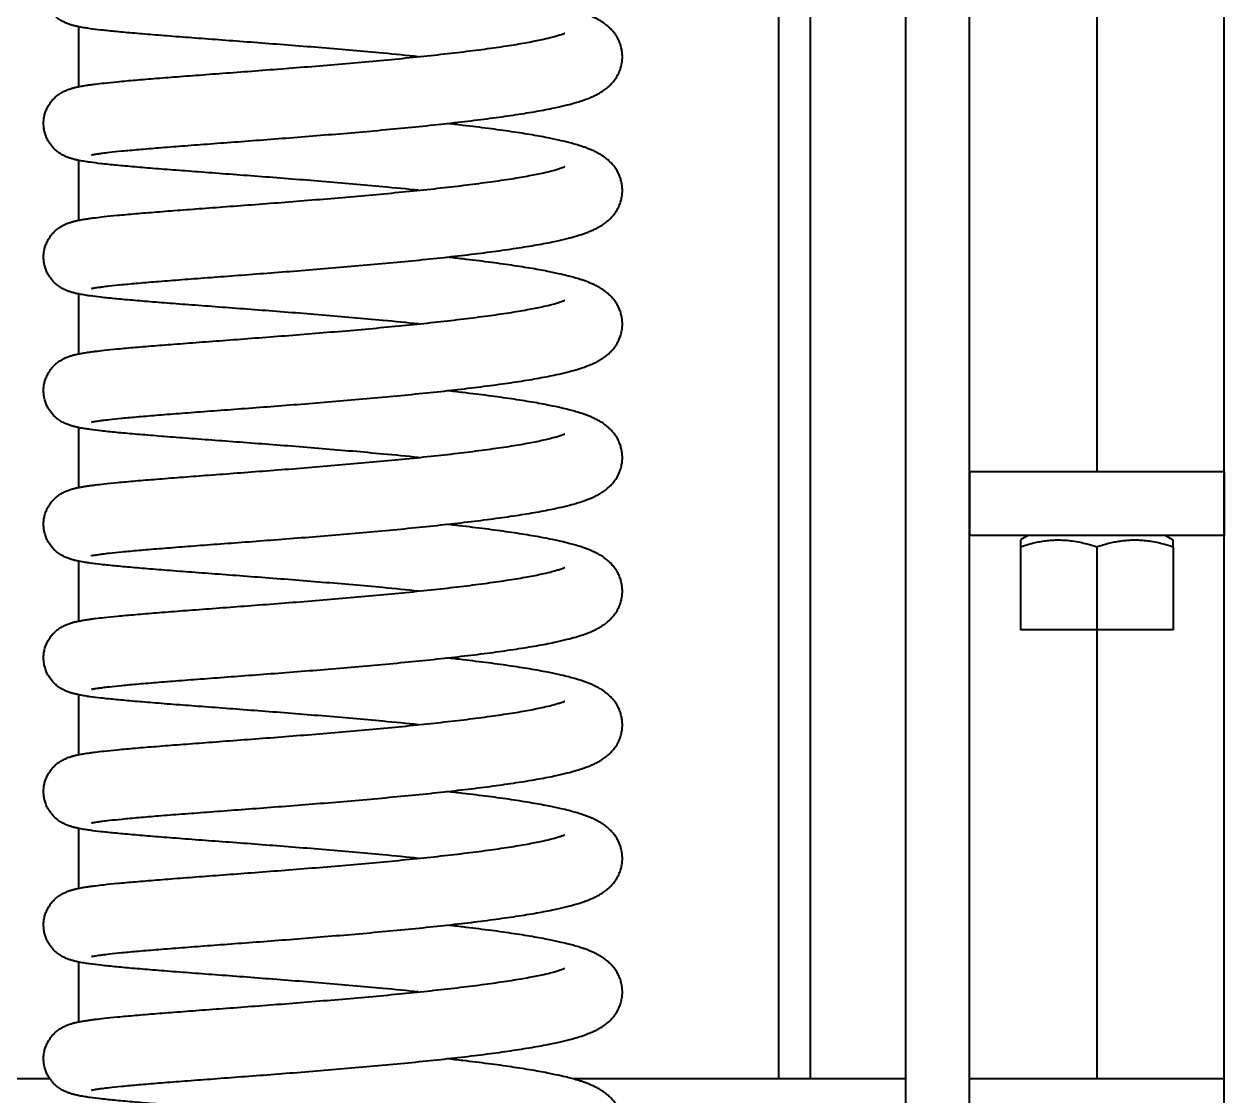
# Model space of a CAD drawing. Header units: millimetres. Extents: x 30271 to 35001, y 5679 to 9007.
# Drawn here: x 30732.2 to 30920.7, y 7826.6 to 7995 of the extents above; entities that cross this region are included whole.
import ezdxf

# ---------------------------------------------------------------- set-up
doc = ezdxf.new("R2010")
doc.units = ezdxf.units.MM
doc.linetypes.add('K5LT_BASIC', pattern=[0])
doc.layers.add('0 VIEW0', color=7, linetype='Continuous')

msp = doc.modelspace()

# ---------------------------------------------------------------- linework, layer by layer
at = {"layer": '0 VIEW0', "color": 5, "linetype": 'K5LT_BASIC', "lineweight": 40}
for p, q in [((30850.734, 8248.379), (30850.734, 7829.284)), ((30855.734, 8248.379), (30855.734, 7829.284)), ((30870.734, 7593.379), (30870.734, 8248.379)), ((30880.734, 7593.379), (30880.734, 8248.379)), ((30920.734, 7593.379), (30920.734, 8248.379)), ((30900.734, 8135.284), (30900.734, 7924.648)), ((30900.734, 8135.284), (30900.734, 7924.648)), ((30740.734, 7994.564), (30740.734, 7985.147)), ((30817.14, 7993.579), (30817.14, 7993.58)), ((30740.734, 7973.578), (30740.734, 7964.161)), ((30817.14, 7972.594), (30817.14, 7972.594)), ((30740.734, 7952.592), (30740.734, 7943.175)), ((30817.14, 7951.608), (30817.14, 7951.608)), ((30740.734, 7931.606), (30740.734, 7922.189)), ((30817.14, 7930.622), (30817.14, 7930.622)), ((30880.734, 7924.648), (30880.734, 7914.648)), ((30920.734, 7924.648), (30880.734, 7924.648)), ((30920.734, 7924.648), (30920.734, 7914.648)), ((30920.734, 7914.648), (30880.734, 7914.648)), ((30889.934, 7914.648), (30888.734, 7913.955)), ((30888.734, 7913.955), (30888.734, 7912.883)), ((30911.534, 7914.648), (30912.734, 7913.955)), ((30912.734, 7912.883), (30912.734, 7913.955)), ((30888.734, 7912.883), (30888.734, 7899.848)), ((30900.734, 7912.883), (30900.734, 7899.848)), ((30912.734, 7912.883), (30912.734, 7899.848)), ((30740.734, 7910.621), (30740.734, 7901.203)), ((30817.14, 7909.636), (30817.14, 7909.636)), ((30900.734, 7899.848), (30888.734, 7899.848)), ((30912.734, 7899.848), (30900.734, 7899.848)), ((30900.734, 7899.848), (30900.734, 7829.284)), ((30900.734, 7899.848), (30900.734, 7829.284)), ((30740.734, 7889.635), (30740.734, 7880.217)), ((30817.14, 7888.65), (30817.14, 7888.65)), ((30740.734, 7868.649), (30740.734, 7859.231)), ((30817.14, 7867.664), (30817.14, 7867.664)), ((30740.734, 7847.663), (30740.734, 7838.245)), ((30817.14, 7846.678), (30817.14, 7846.678)), ((30736.266, 7829.284), (30300.734, 7829.284)), ((30870.734, 7829.284), (30818.497, 7829.284)), ((30920.734, 7829.284), (30880.734, 7829.284))]:
    msp.add_line(p, q, dxfattribs=at)
for points, knots in [([(30794.188, 7989.855), (30792.358, 7990.044), (30788.946, 7990.376), (30783.85, 7990.834), (30779.051, 7991.239), (30774.251, 7991.625), (30769.528, 7991.99), (30764.955, 7992.336), (30760.604, 7992.661), (30756.542, 7992.968), (30752.83, 7993.258), (30749.522, 7993.531), (30746.66, 7993.791), (30744.357, 7994.029), (30742.82, 7994.22), (30741.885, 7994.358), (30741.325, 7994.451), (30740.942, 7994.522), (30740.642, 7994.583), (30740.417, 7994.632), (30740.192, 7994.685), (30739.963, 7994.743), (30739.728, 7994.808), (30739.484, 7994.883), (30739.227, 7994.97), (30738.96, 7995.071), (30738.586, 7995.23), (30738.094, 7995.479), (30737.472, 7995.893), (30736.914, 7996.379), (30736.434, 7996.919), (30736.036, 7997.5), (30735.718, 7998.118), (30735.48, 7998.766), (30735.325, 7999.436), (30735.27, 7999.968), (30735.264, 8000.272), (30735.264, 8000.348)], [0, 0, 0, 0, 2.7392186, 4.9664223, 7.2046622, 9.451068, 11.703155, 13.9585846, 16.2149211, 18.4693298, 20.7181255, 22.9559989, 25.1745343, 27.3590274, 29.2533552, 30.2126541, 30.8526215, 31.4924336, 31.8129424, 32.1331699, 32.4533974, 32.7734331, 33.0928043, 33.4104252, 33.7238999, 34.0280699, 34.3120109, 34.879893, 35.357337, 35.7806124, 36.1627562, 36.5229528, 36.8715208, 37.2135016, 37.5516701, 37.8877534, 38, 38, 38, 38]), ([(30826.204, 7989.855), (30826.204, 7990.095), (30826.175, 7990.575), (30826.047, 7991.284), (30825.835, 7991.972), (30825.545, 7992.632), (30825.178, 7993.258), (30824.737, 7993.847), (30824.223, 7994.395), (30823.631, 7994.906), (30823.015, 7995.337), (30822.412, 7995.691), (30821.847, 7995.978), (30821.293, 7996.227), (30820.733, 7996.452), (30820.164, 7996.659), (30819.49, 7996.882), (30818.709, 7997.116), (30817.724, 7997.382), (30816.453, 7997.69), (30814.59, 7998.089), (30812.032, 7998.56), (30808.823, 7999.068), (30805.19, 7999.572), (30801.733, 7999.998), (30799.478, 8000.253), (30798.614, 8000.348)], [0, 0, 0, 0, 0.5074456, 1.0181481, 1.538123, 2.0748372, 2.6391931, 3.2439304, 3.9092281, 4.6632181, 5.546556, 6.3507265, 7.1034732, 7.8562199, 8.6063298, 9.3494668, 10.0775867, 11.1544786, 12.1695261, 13.440089, 15.2215022, 17.6445467, 20.1852192, 22.7795198, 25.4097291, 27, 27, 27, 27]), ([(30735.264, 7979.362), (30735.264, 7979.59), (30735.292, 7980.045), (30735.418, 7980.717), (30735.625, 7981.368), (30735.91, 7981.987), (30736.268, 7982.565), (30736.69, 7983.094), (30737.17, 7983.567), (30737.699, 7983.978), (30738.266, 7984.325), (30738.729, 7984.545), (30739.09, 7984.691), (30739.356, 7984.786), (30739.6, 7984.864), (30739.828, 7984.931), (30740.039, 7984.987), (30740.226, 7985.034), (30740.449, 7985.086), (30740.669, 7985.134), (30740.964, 7985.193), (30741.257, 7985.248), (30741.627, 7985.311), (30742.068, 7985.381), (30742.654, 7985.465), (30743.543, 7985.581), (30744.893, 7985.738), (30746.939, 7985.946), (30749.664, 7986.192), (30752.958, 7986.463), (30756.663, 7986.752), (30760.723, 7987.058), (30765.077, 7987.384), (30769.656, 7987.73), (30774.39, 7988.097), (30779.203, 7988.484), (30784.02, 7988.892), (30788.763, 7989.319), (30793.358, 7989.764), (30797.729, 7990.226), (30801.807, 7990.7), (30805.523, 7991.184), (30808.816, 7991.671), (30811.625, 7992.153), (30813.699, 7992.574), (30815.046, 7992.898), (30815.89, 7993.131), (30816.418, 7993.298), (30816.775, 7993.424), (30816.999, 7993.513), (30817.109, 7993.564), (30817.136, 7993.577), (30817.14, 7993.58)], [0, 0, 0, 0, 0.3178736, 0.6361462, 0.9560878, 1.2791805, 1.6073497, 1.9440178, 2.2953134, 2.6728687, 3.0985734, 3.6103005, 3.910608, 4.2027571, 4.4949062, 4.7834239, 5.0621746, 5.3197406, 5.5338681, 5.962123, 6.2147897, 6.7201231, 7.1256949, 7.6340517, 8.3478822, 9.1695911, 10.5099722, 12.2814911, 14.3551333, 16.4596376, 18.5819236, 20.7143166, 22.8519015, 24.991232, 27.129637, 29.2648065, 31.3945086, 33.5163572, 35.6275762, 37.7247122, 39.8032319, 41.8569019, 43.8767476, 45.8492214, 47.7530011, 49.054655, 49.9640546, 50.8738797, 51.480397, 52.0869144, 52.69321, 53, 53, 53, 53]), ([(30742.789, 7974.435), (30742.794, 7974.437), (30742.815, 7974.442), (30742.875, 7974.455), (30742.958, 7974.473), (30743.064, 7974.494), (30743.232, 7974.524), (30743.488, 7974.567), (30743.921, 7974.633), (30744.59, 7974.725), (30745.757, 7974.865), (30747.592, 7975.056), (30750.181, 7975.294), (30753.338, 7975.557), (30756.94, 7975.839), (30760.927, 7976.141), (30765.234, 7976.464), (30769.79, 7976.807), (30774.524, 7977.172), (30779.36, 7977.558), (30784.225, 7977.967), (30789.042, 7978.396), (30793.738, 7978.846), (30798.243, 7979.314), (30802.491, 7979.8), (30806.421, 7980.302), (30809.982, 7980.817), (30813.133, 7981.343), (30815.614, 7981.831), (30817.483, 7982.264), (30818.783, 7982.613), (30819.821, 7982.933), (30820.607, 7983.209), (30821.273, 7983.475), (30821.835, 7983.727), (30822.393, 7984.01), (30822.956, 7984.338), (30823.568, 7984.758), (30824.193, 7985.28), (30824.785, 7985.916), (30825.261, 7986.577), (30825.636, 7987.26), (30825.915, 7987.963), (30826.103, 7988.68), (30826.189, 7989.314), (30826.204, 7989.707), (30826.204, 7989.855)], [0, 0, 0, 0, 0.265147, 0.5300329, 0.7948862, 1.0597395, 1.3240186, 1.8524933, 2.3809681, 3.1737076, 4.2306187, 5.8157603, 7.588376, 9.3987817, 11.2331025, 13.0832077, 14.9439365, 16.8117619, 18.684077, 20.5587758, 22.4339788, 24.3078234, 26.1782683, 28.0428719, 29.8985001, 31.7408553, 33.5637232, 35.3576308, 37.1072271, 38.3396125, 39.3973955, 40.1913915, 40.9851713, 41.5155989, 42.0455577, 42.5755166, 43.1048551, 43.631961, 44.2698346, 44.7959375, 45.2527217, 45.6665354, 46.0524549, 46.4215193, 46.780375, 47, 47, 47, 47]), ([(30794.188, 7968.87), (30792.358, 7969.058), (30788.946, 7969.39), (30783.85, 7969.848), (30779.051, 7970.253), (30774.251, 7970.639), (30769.528, 7971.004), (30764.955, 7971.35), (30760.604, 7971.675), (30756.542, 7971.983), (30752.83, 7972.272), (30749.522, 7972.545), (30746.66, 7972.805), (30744.357, 7973.043), (30742.82, 7973.234), (30741.885, 7973.372), (30741.325, 7973.465), (30740.942, 7973.536), (30740.642, 7973.597), (30740.417, 7973.646), (30740.192, 7973.699), (30739.963, 7973.757), (30739.728, 7973.822), (30739.484, 7973.897), (30739.227, 7973.984), (30738.96, 7974.085), (30738.586, 7974.244), (30738.094, 7974.493), (30737.472, 7974.907), (30736.914, 7975.393), (30736.434, 7975.933), (30736.036, 7976.515), (30735.718, 7977.132), (30735.48, 7977.78), (30735.325, 7978.45), (30735.27, 7978.982), (30735.264, 7979.286), (30735.264, 7979.362)], [0, 0, 0, 0, 2.7392186, 4.9664223, 7.2046622, 9.451068, 11.703155, 13.9585846, 16.2149211, 18.4693298, 20.7181255, 22.9559989, 25.1745343, 27.3590274, 29.2533552, 30.2126541, 30.8526215, 31.4924336, 31.8129424, 32.1331699, 32.4533974, 32.7734331, 33.0928043, 33.4104252, 33.7238999, 34.0280699, 34.3120109, 34.879893, 35.357337, 35.7806124, 36.1627562, 36.5229528, 36.8715208, 37.2135016, 37.5516701, 37.8877534, 38, 38, 38, 38]), ([(30826.204, 7968.87), (30826.204, 7969.109), (30826.175, 7969.589), (30826.047, 7970.298), (30825.835, 7970.986), (30825.545, 7971.646), (30825.178, 7972.273), (30824.737, 7972.861), (30824.223, 7973.409), (30823.631, 7973.92), (30823.015, 7974.351), (30822.412, 7974.705), (30821.847, 7974.992), (30821.293, 7975.241), (30820.733, 7975.466), (30820.164, 7975.673), (30819.49, 7975.896), (30818.709, 7976.13), (30817.724, 7976.396), (30816.453, 7976.704), (30814.59, 7977.103), (30812.032, 7977.574), (30808.823, 7978.083), (30805.19, 7978.586), (30801.733, 7979.012), (30799.478, 7979.267), (30798.614, 7979.362)], [0, 0, 0, 0, 0.5074456, 1.0181481, 1.538123, 2.0748372, 2.6391931, 3.2439304, 3.9092281, 4.6632181, 5.546556, 6.3507265, 7.1034732, 7.8562199, 8.6063298, 9.3494668, 10.0775867, 11.1544786, 12.1695261, 13.440089, 15.2215022, 17.6445467, 20.1852192, 22.7795198, 25.4097291, 27, 27, 27, 27]), ([(30735.264, 7958.377), (30735.264, 7958.604), (30735.292, 7959.059), (30735.418, 7959.731), (30735.625, 7960.382), (30735.91, 7961.001), (30736.268, 7961.579), (30736.69, 7962.108), (30737.17, 7962.581), (30737.699, 7962.992), (30738.266, 7963.339), (30738.729, 7963.56), (30739.09, 7963.705), (30739.356, 7963.8), (30739.6, 7963.878), (30739.828, 7963.945), (30740.039, 7964.002), (30740.226, 7964.048), (30740.449, 7964.1), (30740.669, 7964.148), (30740.964, 7964.207), (30741.257, 7964.262), (30741.627, 7964.325), (30742.068, 7964.395), (30742.654, 7964.479), (30743.543, 7964.595), (30744.893, 7964.752), (30746.939, 7964.96), (30749.664, 7965.206), (30752.958, 7965.477), (30756.663, 7965.766), (30760.723, 7966.072), (30765.077, 7966.398), (30769.656, 7966.745), (30774.39, 7967.111), (30779.203, 7967.498), (30784.02, 7967.906), (30788.763, 7968.333), (30793.358, 7968.778), (30797.729, 7969.24), (30801.807, 7969.714), (30805.523, 7970.198), (30808.816, 7970.685), (30811.625, 7971.167), (30813.699, 7971.588), (30815.046, 7971.913), (30815.89, 7972.145), (30816.418, 7972.312), (30816.775, 7972.438), (30816.999, 7972.528), (30817.109, 7972.578), (30817.136, 7972.591), (30817.14, 7972.594)], [0, 0, 0, 0, 0.3178736, 0.6361462, 0.9560878, 1.2791805, 1.6073497, 1.9440178, 2.2953134, 2.6728687, 3.0985734, 3.6103005, 3.910608, 4.2027571, 4.4949062, 4.7834239, 5.0621746, 5.3197406, 5.5338681, 5.962123, 6.2147897, 6.7201231, 7.1256949, 7.6340517, 8.3478822, 9.1695911, 10.5099722, 12.2814911, 14.3551333, 16.4596376, 18.5819236, 20.7143166, 22.8519015, 24.991232, 27.129637, 29.2648065, 31.3945086, 33.5163572, 35.6275762, 37.7247122, 39.8032319, 41.8569019, 43.8767476, 45.8492214, 47.7530011, 49.054655, 49.9640546, 50.8738797, 51.480397, 52.0869144, 52.69321, 53, 53, 53, 53]), ([(30742.789, 7953.449), (30742.794, 7953.451), (30742.815, 7953.456), (30742.875, 7953.469), (30742.958, 7953.487), (30743.064, 7953.508), (30743.232, 7953.538), (30743.488, 7953.581), (30743.921, 7953.648), (30744.59, 7953.739), (30745.757, 7953.879), (30747.592, 7954.071), (30750.181, 7954.308), (30753.338, 7954.571), (30756.94, 7954.853), (30760.927, 7955.155), (30765.234, 7955.478), (30769.79, 7955.821), (30774.524, 7956.186), (30779.36, 7956.573), (30784.225, 7956.981), (30789.042, 7957.41), (30793.738, 7957.86), (30798.243, 7958.328), (30802.491, 7958.815), (30806.421, 7959.316), (30809.982, 7959.831), (30813.133, 7960.357), (30815.614, 7960.845), (30817.483, 7961.278), (30818.783, 7961.627), (30819.821, 7961.947), (30820.607, 7962.223), (30821.273, 7962.49), (30821.835, 7962.741), (30822.393, 7963.024), (30822.956, 7963.352), (30823.568, 7963.772), (30824.193, 7964.294), (30824.785, 7964.93), (30825.261, 7965.591), (30825.636, 7966.274), (30825.915, 7966.977), (30826.103, 7967.694), (30826.189, 7968.328), (30826.204, 7968.721), (30826.204, 7968.87)], [0, 0, 0, 0, 0.265147, 0.5300329, 0.7948862, 1.0597395, 1.3240186, 1.8524933, 2.3809681, 3.1737076, 4.2306187, 5.8157603, 7.588376, 9.3987817, 11.2331025, 13.0832077, 14.9439365, 16.8117619, 18.684077, 20.5587758, 22.4339788, 24.3078234, 26.1782683, 28.0428719, 29.8985001, 31.7408553, 33.5637232, 35.3576308, 37.1072271, 38.3396125, 39.3973955, 40.1913915, 40.9851713, 41.5155989, 42.0455577, 42.5755166, 43.1048551, 43.631961, 44.2698346, 44.7959375, 45.2527217, 45.6665354, 46.0524549, 46.4215193, 46.780375, 47, 47, 47, 47]), ([(30794.188, 7947.884), (30792.358, 7948.072), (30788.946, 7948.404), (30783.85, 7948.862), (30779.051, 7949.267), (30774.251, 7949.653), (30769.528, 7950.018), (30764.955, 7950.364), (30760.604, 7950.69), (30756.542, 7950.997), (30752.83, 7951.286), (30749.522, 7951.56), (30746.66, 7951.819), (30744.357, 7952.057), (30742.82, 7952.248), (30741.885, 7952.386), (30741.325, 7952.479), (30740.942, 7952.55), (30740.642, 7952.611), (30740.417, 7952.66), (30740.192, 7952.713), (30739.963, 7952.771), (30739.728, 7952.836), (30739.484, 7952.911), (30739.227, 7952.998), (30738.96, 7953.099), (30738.586, 7953.258), (30738.094, 7953.507), (30737.472, 7953.921), (30736.914, 7954.407), (30736.434, 7954.947), (30736.036, 7955.529), (30735.718, 7956.146), (30735.48, 7956.794), (30735.325, 7957.464), (30735.27, 7957.996), (30735.264, 7958.3), (30735.264, 7958.377)], [0, 0, 0, 0, 2.7392186, 4.9664223, 7.2046622, 9.451068, 11.703155, 13.9585846, 16.2149211, 18.4693298, 20.7181255, 22.9559989, 25.1745343, 27.3590274, 29.2533552, 30.2126541, 30.8526215, 31.4924336, 31.8129424, 32.1331699, 32.4533974, 32.7734331, 33.0928043, 33.4104252, 33.7238999, 34.0280699, 34.3120109, 34.879893, 35.357337, 35.7806124, 36.1627562, 36.5229528, 36.8715208, 37.2135016, 37.5516701, 37.8877534, 38, 38, 38, 38]), ([(30826.204, 7947.884), (30826.204, 7948.123), (30826.175, 7948.603), (30826.047, 7949.312), (30825.835, 7950), (30825.545, 7950.66), (30825.178, 7951.287), (30824.737, 7951.875), (30824.223, 7952.423), (30823.631, 7952.934), (30823.015, 7953.366), (30822.412, 7953.719), (30821.847, 7954.006), (30821.293, 7954.255), (30820.733, 7954.48), (30820.164, 7954.687), (30819.49, 7954.91), (30818.709, 7955.144), (30817.724, 7955.41), (30816.453, 7955.718), (30814.59, 7956.117), (30812.032, 7956.588), (30808.823, 7957.097), (30805.19, 7957.6), (30801.733, 7958.026), (30799.478, 7958.281), (30798.614, 7958.377)], [0, 0, 0, 0, 0.5074456, 1.0181481, 1.538123, 2.0748372, 2.6391931, 3.2439304, 3.9092281, 4.6632181, 5.546556, 6.3507265, 7.1034732, 7.8562199, 8.6063298, 9.3494668, 10.0775867, 11.1544786, 12.1695261, 13.440089, 15.2215022, 17.6445467, 20.1852192, 22.7795198, 25.4097291, 27, 27, 27, 27]), ([(30735.264, 7937.391), (30735.264, 7937.618), (30735.292, 7938.074), (30735.418, 7938.745), (30735.625, 7939.396), (30735.91, 7940.015), (30736.268, 7940.593), (30736.69, 7941.122), (30737.17, 7941.595), (30737.699, 7942.007), (30738.266, 7942.353), (30738.729, 7942.574), (30739.09, 7942.719), (30739.356, 7942.814), (30739.6, 7942.893), (30739.828, 7942.959), (30740.039, 7943.016), (30740.226, 7943.062), (30740.449, 7943.114), (30740.669, 7943.162), (30740.964, 7943.221), (30741.257, 7943.276), (30741.627, 7943.339), (30742.068, 7943.409), (30742.654, 7943.493), (30743.543, 7943.61), (30744.893, 7943.766), (30746.939, 7943.974), (30749.664, 7944.22), (30752.958, 7944.491), (30756.663, 7944.78), (30760.723, 7945.087), (30765.077, 7945.413), (30769.656, 7945.759), (30774.39, 7946.125), (30779.203, 7946.512), (30784.02, 7946.92), (30788.763, 7947.347), (30793.358, 7947.792), (30797.729, 7948.254), (30801.807, 7948.728), (30805.523, 7949.212), (30808.816, 7949.699), (30811.625, 7950.181), (30813.699, 7950.602), (30815.046, 7950.927), (30815.89, 7951.159), (30816.418, 7951.326), (30816.775, 7951.452), (30816.999, 7951.542), (30817.109, 7951.592), (30817.136, 7951.606), (30817.14, 7951.608)], [0, 0, 0, 0, 0.3178736, 0.6361462, 0.9560878, 1.2791805, 1.6073497, 1.9440178, 2.2953134, 2.6728687, 3.0985734, 3.6103005, 3.910608, 4.2027571, 4.4949062, 4.7834239, 5.0621746, 5.3197406, 5.5338681, 5.962123, 6.2147897, 6.7201231, 7.1256949, 7.6340517, 8.3478822, 9.1695911, 10.5099722, 12.2814911, 14.3551333, 16.4596376, 18.5819236, 20.7143167, 22.8519015, 24.991232, 27.129637, 29.2648065, 31.3945086, 33.5163572, 35.6275762, 37.7247122, 39.8032319, 41.8569019, 43.8767476, 45.8492214, 47.7530011, 49.054655, 49.9640546, 50.8738797, 51.480397, 52.0869144, 52.69321, 53, 53, 53, 53]), ([(30742.789, 7932.463), (30742.794, 7932.465), (30742.815, 7932.47), (30742.875, 7932.483), (30742.958, 7932.501), (30743.064, 7932.522), (30743.232, 7932.552), (30743.488, 7932.596), (30743.921, 7932.662), (30744.59, 7932.753), (30745.757, 7932.893), (30747.592, 7933.085), (30750.181, 7933.322), (30753.338, 7933.585), (30756.94, 7933.867), (30760.927, 7934.169), (30765.234, 7934.492), (30769.79, 7934.835), (30774.524, 7935.2), (30779.36, 7935.587), (30784.225, 7935.995), (30789.042, 7936.424), (30793.738, 7936.874), (30798.243, 7937.342), (30802.491, 7937.829), (30806.421, 7938.33), (30809.982, 7938.845), (30813.133, 7939.371), (30815.614, 7939.859), (30817.483, 7940.292), (30818.783, 7940.641), (30819.821, 7940.961), (30820.607, 7941.237), (30821.273, 7941.504), (30821.835, 7941.755), (30822.393, 7942.038), (30822.956, 7942.366), (30823.568, 7942.786), (30824.193, 7943.309), (30824.785, 7943.945), (30825.261, 7944.605), (30825.636, 7945.288), (30825.915, 7945.991), (30826.103, 7946.708), (30826.189, 7947.342), (30826.204, 7947.735), (30826.204, 7947.884)], [0, 0, 0, 0, 0.265147, 0.5300329, 0.7948862, 1.0597395, 1.3240186, 1.8524933, 2.3809681, 3.1737076, 4.2306187, 5.8157603, 7.588376, 9.3987817, 11.2331025, 13.0832077, 14.9439365, 16.8117619, 18.684077, 20.5587758, 22.4339788, 24.3078234, 26.1782683, 28.0428719, 29.8985001, 31.7408553, 33.5637232, 35.3576308, 37.1072271, 38.3396125, 39.3973955, 40.1913915, 40.9851713, 41.5155989, 42.0455577, 42.5755166, 43.1048551, 43.631961, 44.2698346, 44.7959375, 45.2527217, 45.6665354, 46.0524549, 46.4215193, 46.780375, 47, 47, 47, 47]), ([(30794.188, 7926.898), (30792.358, 7927.086), (30788.946, 7927.418), (30783.85, 7927.876), (30779.051, 7928.281), (30774.251, 7928.667), (30769.528, 7929.032), (30764.955, 7929.378), (30760.604, 7929.704), (30756.542, 7930.011), (30752.83, 7930.3), (30749.522, 7930.574), (30746.66, 7930.833), (30744.357, 7931.071), (30742.82, 7931.262), (30741.885, 7931.4), (30741.325, 7931.493), (30740.942, 7931.564), (30740.642, 7931.625), (30740.417, 7931.674), (30740.192, 7931.727), (30739.963, 7931.785), (30739.728, 7931.85), (30739.484, 7931.925), (30739.227, 7932.012), (30738.96, 7932.113), (30738.586, 7932.273), (30738.094, 7932.521), (30737.472, 7932.935), (30736.914, 7933.421), (30736.434, 7933.961), (30736.036, 7934.543), (30735.718, 7935.16), (30735.48, 7935.809), (30735.325, 7936.478), (30735.27, 7937.01), (30735.264, 7937.314), (30735.264, 7937.391)], [0, 0, 0, 0, 2.7392186, 4.9664223, 7.2046622, 9.451068, 11.703155, 13.9585846, 16.2149211, 18.4693298, 20.7181255, 22.9559989, 25.1745343, 27.3590274, 29.2533552, 30.2126541, 30.8526215, 31.4924336, 31.8129424, 32.1331699, 32.4533974, 32.7734331, 33.0928043, 33.4104252, 33.7238999, 34.0280699, 34.3120109, 34.879893, 35.357337, 35.7806124, 36.1627562, 36.5229528, 36.8715208, 37.2135016, 37.5516701, 37.8877534, 38, 38, 38, 38]), ([(30826.204, 7926.898), (30826.204, 7927.137), (30826.175, 7927.617), (30826.047, 7928.326), (30825.835, 7929.014), (30825.545, 7929.674), (30825.178, 7930.301), (30824.737, 7930.889), (30824.223, 7931.437), (30823.631, 7931.948), (30823.015, 7932.38), (30822.412, 7932.733), (30821.847, 7933.02), (30821.293, 7933.269), (30820.733, 7933.494), (30820.164, 7933.701), (30819.49, 7933.924), (30818.709, 7934.158), (30817.724, 7934.424), (30816.453, 7934.732), (30814.59, 7935.131), (30812.032, 7935.602), (30808.823, 7936.111), (30805.19, 7936.614), (30801.733, 7937.04), (30799.478, 7937.296), (30798.614, 7937.391)], [0, 0, 0, 0, 0.5074456, 1.0181481, 1.538123, 2.0748372, 2.6391931, 3.2439304, 3.9092281, 4.6632181, 5.546556, 6.3507265, 7.1034732, 7.8562199, 8.6063298, 9.3494668, 10.0775867, 11.1544786, 12.1695261, 13.440089, 15.2215022, 17.6445467, 20.1852192, 22.7795198, 25.4097291, 27, 27, 27, 27]), ([(30735.264, 7916.405), (30735.264, 7916.632), (30735.292, 7917.088), (30735.418, 7917.76), (30735.625, 7918.41), (30735.91, 7919.029), (30736.268, 7919.607), (30736.69, 7920.136), (30737.17, 7920.609), (30737.699, 7921.021), (30738.266, 7921.367), (30738.729, 7921.588), (30739.09, 7921.733), (30739.356, 7921.828), (30739.6, 7921.907), (30739.828, 7921.973), (30740.039, 7922.03), (30740.226, 7922.076), (30740.449, 7922.129), (30740.669, 7922.176), (30740.964, 7922.235), (30741.257, 7922.29), (30741.627, 7922.353), (30742.068, 7922.423), (30742.654, 7922.507), (30743.543, 7922.624), (30744.893, 7922.78), (30746.939, 7922.988), (30749.664, 7923.234), (30752.958, 7923.505), (30756.663, 7923.794), (30760.723, 7924.101), (30765.077, 7924.427), (30769.656, 7924.773), (30774.39, 7925.139), (30779.203, 7925.526), (30784.02, 7925.934), (30788.763, 7926.361), (30793.358, 7926.806), (30797.729, 7927.268), (30801.807, 7927.743), (30805.523, 7928.226), (30808.816, 7928.713), (30811.625, 7929.195), (30813.699, 7929.616), (30815.046, 7929.941), (30815.89, 7930.173), (30816.418, 7930.34), (30816.775, 7930.466), (30816.999, 7930.556), (30817.109, 7930.606), (30817.136, 7930.62), (30817.14, 7930.622)], [0, 0, 0, 0, 0.3178736, 0.6361462, 0.9560878, 1.2791805, 1.6073497, 1.9440178, 2.2953134, 2.6728687, 3.0985734, 3.6103005, 3.910608, 4.2027571, 4.4949062, 4.7834239, 5.0621746, 5.3197406, 5.5338681, 5.962123, 6.2147897, 6.7201231, 7.1256949, 7.6340517, 8.3478822, 9.1695911, 10.5099722, 12.2814911, 14.3551333, 16.4596376, 18.5819236, 20.7143166, 22.8519015, 24.991232, 27.129637, 29.2648065, 31.3945086, 33.5163572, 35.6275762, 37.7247122, 39.8032319, 41.8569019, 43.8767476, 45.8492214, 47.7530011, 49.054655, 49.9640546, 50.8738797, 51.480397, 52.0869144, 52.69321, 53, 53, 53, 53]), ([(30742.789, 7911.477), (30742.794, 7911.479), (30742.815, 7911.484), (30742.875, 7911.497), (30742.958, 7911.515), (30743.064, 7911.536), (30743.232, 7911.566), (30743.488, 7911.61), (30743.921, 7911.676), (30744.59, 7911.767), (30745.757, 7911.907), (30747.592, 7912.099), (30750.181, 7912.336), (30753.338, 7912.599), (30756.94, 7912.881), (30760.927, 7913.183), (30765.234, 7913.506), (30769.79, 7913.849), (30774.524, 7914.214), (30779.36, 7914.601), (30784.225, 7915.009), (30789.042, 7915.438), (30793.738, 7915.888), (30798.243, 7916.356), (30802.491, 7916.843), (30806.421, 7917.344), (30809.982, 7917.859), (30813.133, 7918.385), (30815.614, 7918.873), (30817.483, 7919.306), (30818.783, 7919.655), (30819.821, 7919.975), (30820.607, 7920.252), (30821.273, 7920.518), (30821.835, 7920.769), (30822.393, 7921.052), (30822.956, 7921.381), (30823.568, 7921.8), (30824.193, 7922.323), (30824.785, 7922.959), (30825.261, 7923.619), (30825.636, 7924.302), (30825.915, 7925.005), (30826.103, 7925.722), (30826.189, 7926.357), (30826.204, 7926.749), (30826.204, 7926.898)], [0, 0, 0, 0, 0.265147, 0.5300329, 0.7948862, 1.0597395, 1.3240186, 1.8524933, 2.3809681, 3.1737076, 4.2306187, 5.8157603, 7.588376, 9.3987817, 11.2331025, 13.0832077, 14.9439365, 16.8117619, 18.684077, 20.5587758, 22.4339788, 24.3078234, 26.1782683, 28.0428719, 29.8985001, 31.7408553, 33.5637232, 35.3576308, 37.1072271, 38.3396125, 39.3973955, 40.1913915, 40.9851713, 41.5155989, 42.0455577, 42.5755166, 43.1048551, 43.631961, 44.2698346, 44.7959375, 45.2527217, 45.6665354, 46.0524549, 46.4215193, 46.780375, 47, 47, 47, 47]), ([(30794.188, 7905.912), (30792.358, 7906.1), (30788.946, 7906.432), (30783.85, 7906.89), (30779.051, 7907.295), (30774.251, 7907.681), (30769.528, 7908.047), (30764.955, 7908.392), (30760.604, 7908.718), (30756.542, 7909.025), (30752.83, 7909.314), (30749.522, 7909.588), (30746.66, 7909.847), (30744.357, 7910.086), (30742.82, 7910.276), (30741.885, 7910.414), (30741.325, 7910.507), (30740.942, 7910.578), (30740.642, 7910.639), (30740.417, 7910.688), (30740.192, 7910.741), (30739.963, 7910.799), (30739.728, 7910.864), (30739.484, 7910.939), (30739.227, 7911.026), (30738.96, 7911.127), (30738.586, 7911.287), (30738.094, 7911.535), (30737.472, 7911.949), (30736.914, 7912.435), (30736.434, 7912.976), (30736.036, 7913.557), (30735.718, 7914.175), (30735.48, 7914.823), (30735.325, 7915.493), (30735.27, 7916.024), (30735.264, 7916.329), (30735.264, 7916.405)], [0, 0, 0, 0, 2.7392186, 4.9664223, 7.2046622, 9.451068, 11.703155, 13.9585846, 16.2149211, 18.4693298, 20.7181255, 22.9559989, 25.1745343, 27.3590274, 29.2533552, 30.2126541, 30.8526215, 31.4924336, 31.8129424, 32.1331699, 32.4533974, 32.7734331, 33.0928043, 33.4104252, 33.7238999, 34.0280699, 34.3120109, 34.879893, 35.357337, 35.7806124, 36.1627562, 36.5229528, 36.8715208, 37.2135016, 37.5516701, 37.8877534, 38, 38, 38, 38]), ([(30826.204, 7905.912), (30826.204, 7906.151), (30826.175, 7906.631), (30826.047, 7907.34), (30825.835, 7908.028), (30825.545, 7908.688), (30825.178, 7909.315), (30824.737, 7909.903), (30824.223, 7910.452), (30823.631, 7910.962), (30823.015, 7911.394), (30822.412, 7911.747), (30821.847, 7912.034), (30821.293, 7912.283), (30820.733, 7912.508), (30820.164, 7912.715), (30819.49, 7912.938), (30818.709, 7913.172), (30817.724, 7913.438), (30816.453, 7913.746), (30814.59, 7914.145), (30812.032, 7914.616), (30808.823, 7915.125), (30805.19, 7915.628), (30801.733, 7916.054), (30799.478, 7916.31), (30798.614, 7916.405)], [0, 0, 0, 0, 0.5074456, 1.0181481, 1.538123, 2.0748372, 2.6391931, 3.2439304, 3.9092281, 4.6632181, 5.546556, 6.3507265, 7.1034732, 7.8562199, 8.6063298, 9.3494668, 10.0775867, 11.1544786, 12.1695261, 13.440089, 15.2215022, 17.6445467, 20.1852192, 22.7795198, 25.4097291, 27, 27, 27, 27]), ([(30888.734, 7912.883), (30889.176, 7913.031), (30889.885, 7913.247), (30890.895, 7913.504), (30891.784, 7913.689), (30892.745, 7913.839), (30893.753, 7913.935), (30894.786, 7913.966), (30895.855, 7913.927), (30896.981, 7913.808), (30898.107, 7913.611), (30899.372, 7913.31), (30900.229, 7913.051), (30900.734, 7912.883)], [0, 0, 0, 0, 1.5882628, 2.5231535, 3.5658004, 4.7019757, 5.867616, 7.0506221, 8.259265, 9.5537797, 10.9483941, 12.1838349, 14, 14, 14, 14]), ([(30900.734, 7912.883), (30901.355, 7913.09), (30902.283, 7913.364), (30903.52, 7913.639), (30904.417, 7913.793), (30905.295, 7913.897), (30906.158, 7913.952), (30907.029, 7913.96), (30907.96, 7913.917), (30908.998, 7913.805), (30910.088, 7913.614), (30911.353, 7913.316), (30912.22, 7913.054), (30912.734, 7912.883)], [0, 0, 0, 0, 2.2302404, 3.2973368, 4.3411477, 5.3571371, 6.3398006, 7.3184888, 8.3568465, 9.5533735, 10.9126058, 12.1531924, 14, 14, 14, 14]), ([(30735.264, 7895.419), (30735.264, 7895.646), (30735.292, 7896.102), (30735.418, 7896.774), (30735.625, 7897.424), (30735.91, 7898.043), (30736.268, 7898.621), (30736.69, 7899.151), (30737.17, 7899.623), (30737.699, 7900.035), (30738.266, 7900.381), (30738.729, 7900.602), (30739.09, 7900.747), (30739.356, 7900.842), (30739.6, 7900.921), (30739.828, 7900.987), (30740.039, 7901.044), (30740.226, 7901.09), (30740.449, 7901.143), (30740.669, 7901.19), (30740.964, 7901.249), (30741.257, 7901.304), (30741.627, 7901.367), (30742.068, 7901.437), (30742.654, 7901.521), (30743.543, 7901.638), (30744.893, 7901.794), (30746.939, 7902.002), (30749.664, 7902.248), (30752.958, 7902.519), (30756.663, 7902.808), (30760.723, 7903.115), (30765.077, 7903.441), (30769.656, 7903.787), (30774.39, 7904.153), (30779.203, 7904.541), (30784.02, 7904.948), (30788.763, 7905.375), (30793.358, 7905.821), (30797.729, 7906.282), (30801.807, 7906.757), (30805.523, 7907.24), (30808.816, 7907.727), (30811.625, 7908.209), (30813.699, 7908.63), (30815.046, 7908.955), (30815.89, 7909.188), (30816.418, 7909.354), (30816.775, 7909.481), (30816.999, 7909.57), (30817.109, 7909.62), (30817.136, 7909.634), (30817.14, 7909.636)], [0, 0, 0, 0, 0.3178736, 0.6361462, 0.9560878, 1.2791805, 1.6073497, 1.9440178, 2.2953134, 2.6728687, 3.0985734, 3.6103005, 3.910608, 4.2027571, 4.4949062, 4.7834239, 5.0621746, 5.3197406, 5.5338681, 5.962123, 6.2147897, 6.7201231, 7.1256949, 7.6340517, 8.3478822, 9.1695911, 10.5099722, 12.2814911, 14.3551333, 16.4596376, 18.5819236, 20.7143167, 22.8519015, 24.991232, 27.129637, 29.2648065, 31.3945086, 33.5163572, 35.6275762, 37.7247122, 39.8032319, 41.8569019, 43.8767476, 45.8492214, 47.7530011, 49.054655, 49.9640546, 50.8738797, 51.480397, 52.0869144, 52.69321, 53, 53, 53, 53]), ([(30742.789, 7890.491), (30742.794, 7890.493), (30742.815, 7890.498), (30742.875, 7890.511), (30742.958, 7890.529), (30743.064, 7890.55), (30743.232, 7890.581), (30743.488, 7890.624), (30743.921, 7890.69), (30744.59, 7890.781), (30745.757, 7890.921), (30747.592, 7891.113), (30750.181, 7891.35), (30753.338, 7891.613), (30756.94, 7891.895), (30760.927, 7892.197), (30765.234, 7892.52), (30769.79, 7892.863), (30774.524, 7893.228), (30779.36, 7893.615), (30784.225, 7894.023), (30789.042, 7894.452), (30793.738, 7894.902), (30798.243, 7895.37), (30802.491, 7895.857), (30806.421, 7896.358), (30809.982, 7896.873), (30813.133, 7897.399), (30815.614, 7897.887), (30817.483, 7898.32), (30818.783, 7898.669), (30819.821, 7898.989), (30820.607, 7899.266), (30821.273, 7899.532), (30821.835, 7899.783), (30822.393, 7900.066), (30822.956, 7900.395), (30823.568, 7900.814), (30824.193, 7901.337), (30824.785, 7901.973), (30825.261, 7902.633), (30825.636, 7903.316), (30825.915, 7904.019), (30826.103, 7904.736), (30826.189, 7905.371), (30826.204, 7905.763), (30826.204, 7905.912)], [0, 0, 0, 0, 0.265147, 0.5300329, 0.7948862, 1.0597395, 1.3240186, 1.8524933, 2.3809681, 3.1737076, 4.2306187, 5.8157603, 7.588376, 9.3987817, 11.2331025, 13.0832077, 14.9439365, 16.8117619, 18.684077, 20.5587758, 22.4339788, 24.3078234, 26.1782683, 28.0428719, 29.8985001, 31.7408553, 33.5637232, 35.3576308, 37.1072271, 38.3396125, 39.3973955, 40.1913915, 40.9851713, 41.5155989, 42.0455577, 42.5755166, 43.1048551, 43.631961, 44.2698346, 44.7959375, 45.2527217, 45.6665354, 46.0524549, 46.4215193, 46.780375, 47, 47, 47, 47]), ([(30794.188, 7884.926), (30792.358, 7885.114), (30788.946, 7885.446), (30783.85, 7885.904), (30779.051, 7886.309), (30774.251, 7886.695), (30769.528, 7887.061), (30764.955, 7887.406), (30760.604, 7887.732), (30756.542, 7888.039), (30752.83, 7888.328), (30749.522, 7888.602), (30746.66, 7888.861), (30744.357, 7889.1), (30742.82, 7889.29), (30741.885, 7889.428), (30741.325, 7889.521), (30740.942, 7889.592), (30740.642, 7889.653), (30740.417, 7889.702), (30740.192, 7889.755), (30739.963, 7889.813), (30739.728, 7889.878), (30739.484, 7889.953), (30739.227, 7890.04), (30738.96, 7890.141), (30738.586, 7890.301), (30738.094, 7890.549), (30737.472, 7890.963), (30736.914, 7891.449), (30736.434, 7891.99), (30736.036, 7892.571), (30735.718, 7893.189), (30735.48, 7893.837), (30735.325, 7894.507), (30735.27, 7895.038), (30735.264, 7895.343), (30735.264, 7895.419)], [0, 0, 0, 0, 2.7392186, 4.9664223, 7.2046622, 9.451068, 11.703155, 13.9585846, 16.2149211, 18.4693298, 20.7181255, 22.9559989, 25.1745343, 27.3590274, 29.2533552, 30.2126541, 30.8526215, 31.4924336, 31.8129424, 32.1331699, 32.4533974, 32.7734331, 33.0928043, 33.4104252, 33.7238999, 34.0280699, 34.3120109, 34.879893, 35.357337, 35.7806124, 36.1627562, 36.5229528, 36.8715208, 37.2135016, 37.5516701, 37.8877534, 38, 38, 38, 38]), ([(30826.204, 7884.926), (30826.204, 7885.165), (30826.175, 7885.645), (30826.047, 7886.354), (30825.835, 7887.042), (30825.545, 7887.702), (30825.178, 7888.329), (30824.737, 7888.917), (30824.223, 7889.466), (30823.631, 7889.976), (30823.015, 7890.408), (30822.412, 7890.761), (30821.847, 7891.048), (30821.293, 7891.297), (30820.733, 7891.522), (30820.164, 7891.729), (30819.49, 7891.953), (30818.709, 7892.186), (30817.724, 7892.452), (30816.453, 7892.76), (30814.59, 7893.159), (30812.032, 7893.631), (30808.823, 7894.139), (30805.19, 7894.642), (30801.733, 7895.068), (30799.478, 7895.324), (30798.614, 7895.419)], [0, 0, 0, 0, 0.5074456, 1.0181481, 1.538123, 2.0748372, 2.6391931, 3.2439304, 3.9092281, 4.6632181, 5.546556, 6.3507265, 7.1034732, 7.8562199, 8.6063298, 9.3494668, 10.0775867, 11.1544786, 12.1695261, 13.440089, 15.2215022, 17.6445467, 20.1852192, 22.7795198, 25.4097291, 27, 27, 27, 27]), ([(30735.264, 7874.433), (30735.264, 7874.66), (30735.292, 7875.116), (30735.418, 7875.788), (30735.625, 7876.438), (30735.91, 7877.057), (30736.268, 7877.636), (30736.69, 7878.165), (30737.17, 7878.637), (30737.699, 7879.049), (30738.266, 7879.395), (30738.729, 7879.616), (30739.09, 7879.761), (30739.356, 7879.856), (30739.6, 7879.935), (30739.828, 7880.001), (30740.039, 7880.058), (30740.226, 7880.105), (30740.449, 7880.157), (30740.669, 7880.204), (30740.964, 7880.263), (30741.257, 7880.318), (30741.627, 7880.381), (30742.068, 7880.451), (30742.654, 7880.535), (30743.543, 7880.652), (30744.893, 7880.809), (30746.939, 7881.017), (30749.664, 7881.262), (30752.958, 7881.533), (30756.663, 7881.822), (30760.723, 7882.129), (30765.077, 7882.455), (30769.656, 7882.801), (30774.39, 7883.167), (30779.203, 7883.555), (30784.02, 7883.962), (30788.763, 7884.389), (30793.358, 7884.835), (30797.729, 7885.296), (30801.807, 7885.771), (30805.523, 7886.254), (30808.816, 7886.741), (30811.625, 7887.223), (30813.699, 7887.644), (30815.046, 7887.969), (30815.89, 7888.202), (30816.418, 7888.368), (30816.775, 7888.495), (30816.999, 7888.584), (30817.109, 7888.634), (30817.136, 7888.648), (30817.14, 7888.65)], [0, 0, 0, 0, 0.3178736, 0.6361462, 0.9560878, 1.2791805, 1.6073497, 1.9440178, 2.2953134, 2.6728687, 3.0985734, 3.6103005, 3.910608, 4.2027571, 4.4949062, 4.7834239, 5.0621746, 5.3197406, 5.5338681, 5.962123, 6.2147897, 6.7201231, 7.1256949, 7.6340517, 8.3478822, 9.1695911, 10.5099722, 12.2814911, 14.3551333, 16.4596376, 18.5819236, 20.7143166, 22.8519015, 24.991232, 27.129637, 29.2648065, 31.3945086, 33.5163572, 35.6275762, 37.7247122, 39.8032319, 41.8569019, 43.8767476, 45.8492214, 47.7530011, 49.054655, 49.9640546, 50.8738797, 51.480397, 52.0869144, 52.69321, 53, 53, 53, 53]), ([(30742.789, 7869.505), (30742.794, 7869.507), (30742.815, 7869.512), (30742.875, 7869.526), (30742.958, 7869.543), (30743.064, 7869.564), (30743.232, 7869.595), (30743.488, 7869.638), (30743.921, 7869.704), (30744.59, 7869.795), (30745.757, 7869.935), (30747.592, 7870.127), (30750.181, 7870.364), (30753.338, 7870.627), (30756.94, 7870.909), (30760.927, 7871.211), (30765.234, 7871.534), (30769.79, 7871.877), (30774.524, 7872.242), (30779.36, 7872.629), (30784.225, 7873.037), (30789.042, 7873.466), (30793.738, 7873.916), (30798.243, 7874.385), (30802.491, 7874.871), (30806.421, 7875.373), (30809.982, 7875.888), (30813.133, 7876.413), (30815.614, 7876.901), (30817.483, 7877.334), (30818.783, 7877.683), (30819.821, 7878.003), (30820.607, 7878.28), (30821.273, 7878.546), (30821.835, 7878.797), (30822.393, 7879.08), (30822.956, 7879.409), (30823.568, 7879.828), (30824.193, 7880.351), (30824.785, 7880.987), (30825.261, 7881.647), (30825.636, 7882.33), (30825.915, 7883.033), (30826.103, 7883.75), (30826.189, 7884.385), (30826.204, 7884.777), (30826.204, 7884.926)], [0, 0, 0, 0, 0.265147, 0.5300329, 0.7948862, 1.0597395, 1.3240186, 1.8524933, 2.3809681, 3.1737076, 4.2306187, 5.8157603, 7.588376, 9.3987817, 11.2331025, 13.0832077, 14.9439365, 16.8117619, 18.684077, 20.5587758, 22.4339788, 24.3078234, 26.1782683, 28.0428719, 29.8985001, 31.7408553, 33.5637232, 35.3576308, 37.1072271, 38.3396125, 39.3973955, 40.1913915, 40.9851713, 41.5155989, 42.0455577, 42.5755166, 43.1048551, 43.631961, 44.2698346, 44.7959375, 45.2527217, 45.6665354, 46.0524549, 46.4215193, 46.780375, 47, 47, 47, 47]), ([(30794.188, 7863.94), (30792.358, 7864.128), (30788.946, 7864.46), (30783.85, 7864.918), (30779.051, 7865.324), (30774.251, 7865.709), (30769.528, 7866.075), (30764.955, 7866.42), (30760.604, 7866.746), (30756.542, 7867.053), (30752.83, 7867.342), (30749.522, 7867.616), (30746.66, 7867.875), (30744.357, 7868.114), (30742.82, 7868.304), (30741.885, 7868.442), (30741.325, 7868.535), (30740.942, 7868.606), (30740.642, 7868.667), (30740.417, 7868.716), (30740.192, 7868.769), (30739.963, 7868.827), (30739.728, 7868.893), (30739.484, 7868.967), (30739.227, 7869.054), (30738.96, 7869.155), (30738.586, 7869.315), (30738.094, 7869.563), (30737.472, 7869.978), (30736.914, 7870.463), (30736.434, 7871.004), (30736.036, 7871.585), (30735.718, 7872.203), (30735.48, 7872.851), (30735.325, 7873.521), (30735.27, 7874.052), (30735.264, 7874.357), (30735.264, 7874.433)], [0, 0, 0, 0, 2.7392186, 4.9664223, 7.2046622, 9.451068, 11.703155, 13.9585846, 16.2149211, 18.4693298, 20.7181255, 22.9559989, 25.1745343, 27.3590274, 29.2533552, 30.2126541, 30.8526215, 31.4924336, 31.8129424, 32.1331699, 32.4533974, 32.7734331, 33.0928043, 33.4104252, 33.7238999, 34.0280699, 34.3120109, 34.879893, 35.357337, 35.7806124, 36.1627562, 36.5229528, 36.8715208, 37.2135016, 37.5516701, 37.8877534, 38, 38, 38, 38]), ([(30826.204, 7863.94), (30826.204, 7864.179), (30826.175, 7864.659), (30826.047, 7865.368), (30825.835, 7866.056), (30825.545, 7866.716), (30825.178, 7867.343), (30824.737, 7867.931), (30824.223, 7868.48), (30823.631, 7868.99), (30823.015, 7869.422), (30822.412, 7869.775), (30821.847, 7870.062), (30821.293, 7870.311), (30820.733, 7870.536), (30820.164, 7870.743), (30819.49, 7870.967), (30818.709, 7871.2), (30817.724, 7871.466), (30816.453, 7871.774), (30814.59, 7872.173), (30812.032, 7872.645), (30808.823, 7873.153), (30805.19, 7873.656), (30801.733, 7874.082), (30799.478, 7874.338), (30798.614, 7874.433)], [0, 0, 0, 0, 0.5074456, 1.0181481, 1.538123, 2.0748372, 2.6391931, 3.2439304, 3.9092281, 4.6632181, 5.546556, 6.3507265, 7.1034732, 7.8562199, 8.6063298, 9.3494668, 10.0775867, 11.1544786, 12.1695261, 13.440089, 15.2215022, 17.6445467, 20.1852192, 22.7795198, 25.4097291, 27, 27, 27, 27]), ([(30735.264, 7853.447), (30735.264, 7853.674), (30735.292, 7854.13), (30735.418, 7854.802), (30735.625, 7855.452), (30735.91, 7856.071), (30736.268, 7856.65), (30736.69, 7857.179), (30737.17, 7857.651), (30737.699, 7858.063), (30738.266, 7858.41), (30738.729, 7858.63), (30739.09, 7858.775), (30739.356, 7858.87), (30739.6, 7858.949), (30739.828, 7859.015), (30740.039, 7859.072), (30740.226, 7859.119), (30740.449, 7859.171), (30740.669, 7859.218), (30740.964, 7859.277), (30741.257, 7859.332), (30741.627, 7859.395), (30742.068, 7859.465), (30742.654, 7859.55), (30743.543, 7859.666), (30744.893, 7859.823), (30746.939, 7860.031), (30749.664, 7860.276), (30752.958, 7860.548), (30756.663, 7860.836), (30760.723, 7861.143), (30765.077, 7861.469), (30769.656, 7861.815), (30774.39, 7862.181), (30779.203, 7862.569), (30784.02, 7862.976), (30788.763, 7863.403), (30793.358, 7863.849), (30797.729, 7864.31), (30801.807, 7864.785), (30805.523, 7865.269), (30808.816, 7865.756), (30811.625, 7866.237), (30813.699, 7866.658), (30815.046, 7866.983), (30815.89, 7867.216), (30816.418, 7867.382), (30816.775, 7867.509), (30816.999, 7867.598), (30817.109, 7867.648), (30817.136, 7867.662), (30817.14, 7867.664)], [0, 0, 0, 0, 0.3178736, 0.6361462, 0.9560878, 1.2791805, 1.6073497, 1.9440178, 2.2953134, 2.6728687, 3.0985734, 3.6103005, 3.910608, 4.2027571, 4.4949062, 4.7834239, 5.0621746, 5.3197406, 5.5338681, 5.962123, 6.2147897, 6.7201231, 7.1256949, 7.6340517, 8.3478822, 9.1695911, 10.5099722, 12.2814911, 14.3551333, 16.4596376, 18.5819236, 20.7143167, 22.8519015, 24.991232, 27.129637, 29.2648065, 31.3945086, 33.5163572, 35.6275762, 37.7247122, 39.8032319, 41.8569019, 43.8767476, 45.8492214, 47.7530011, 49.054655, 49.9640546, 50.8738797, 51.480397, 52.0869144, 52.69321, 53, 53, 53, 53]), ([(30742.789, 7848.52), (30742.794, 7848.521), (30742.815, 7848.526), (30742.875, 7848.54), (30742.958, 7848.557), (30743.064, 7848.578), (30743.232, 7848.609), (30743.488, 7848.652), (30743.921, 7848.718), (30744.59, 7848.809), (30745.757, 7848.95), (30747.592, 7849.141), (30750.181, 7849.378), (30753.338, 7849.641), (30756.94, 7849.923), (30760.927, 7850.225), (30765.234, 7850.548), (30769.79, 7850.891), (30774.524, 7851.256), (30779.36, 7851.643), (30784.225, 7852.051), (30789.042, 7852.48), (30793.738, 7852.93), (30798.243, 7853.399), (30802.491, 7853.885), (30806.421, 7854.387), (30809.982, 7854.902), (30813.133, 7855.427), (30815.614, 7855.915), (30817.483, 7856.348), (30818.783, 7856.697), (30819.821, 7857.017), (30820.607, 7857.294), (30821.273, 7857.56), (30821.835, 7857.811), (30822.393, 7858.094), (30822.956, 7858.423), (30823.568, 7858.842), (30824.193, 7859.365), (30824.785, 7860.001), (30825.261, 7860.661), (30825.636, 7861.344), (30825.915, 7862.047), (30826.103, 7862.764), (30826.189, 7863.399), (30826.204, 7863.791), (30826.204, 7863.94)], [0, 0, 0, 0, 0.265147, 0.5300329, 0.7948862, 1.0597395, 1.3240186, 1.8524933, 2.3809681, 3.1737076, 4.2306187, 5.8157603, 7.588376, 9.3987817, 11.2331025, 13.0832077, 14.9439365, 16.8117619, 18.684077, 20.5587758, 22.4339788, 24.3078234, 26.1782683, 28.0428719, 29.8985001, 31.7408553, 33.5637232, 35.3576308, 37.1072271, 38.3396125, 39.3973955, 40.1913915, 40.9851713, 41.5155989, 42.0455577, 42.5755166, 43.1048551, 43.631961, 44.2698346, 44.7959375, 45.2527217, 45.6665354, 46.0524549, 46.4215193, 46.780375, 47, 47, 47, 47]), ([(30794.188, 7842.954), (30792.358, 7843.142), (30788.946, 7843.474), (30783.85, 7843.932), (30779.051, 7844.338), (30774.251, 7844.723), (30769.528, 7845.089), (30764.955, 7845.434), (30760.604, 7845.76), (30756.542, 7846.067), (30752.83, 7846.356), (30749.522, 7846.63), (30746.66, 7846.889), (30744.357, 7847.128), (30742.82, 7847.318), (30741.885, 7847.456), (30741.325, 7847.549), (30740.942, 7847.62), (30740.642, 7847.681), (30740.417, 7847.73), (30740.192, 7847.783), (30739.963, 7847.841), (30739.728, 7847.907), (30739.484, 7847.981), (30739.227, 7848.068), (30738.96, 7848.169), (30738.586, 7848.329), (30738.094, 7848.577), (30737.472, 7848.992), (30736.914, 7849.477), (30736.434, 7850.018), (30736.036, 7850.599), (30735.718, 7851.217), (30735.48, 7851.865), (30735.325, 7852.535), (30735.27, 7853.067), (30735.264, 7853.371), (30735.264, 7853.447)], [0, 0, 0, 0, 2.7392186, 4.9664223, 7.2046622, 9.451068, 11.703155, 13.9585846, 16.2149211, 18.4693298, 20.7181255, 22.9559989, 25.1745343, 27.3590274, 29.2533552, 30.2126541, 30.8526215, 31.4924336, 31.8129424, 32.1331699, 32.4533974, 32.7734331, 33.0928043, 33.4104252, 33.7238999, 34.0280699, 34.3120109, 34.879893, 35.357337, 35.7806124, 36.1627562, 36.5229528, 36.8715208, 37.2135016, 37.5516701, 37.8877534, 38, 38, 38, 38]), ([(30826.204, 7842.954), (30826.204, 7843.193), (30826.175, 7843.674), (30826.047, 7844.382), (30825.835, 7845.07), (30825.545, 7845.73), (30825.178, 7846.357), (30824.737, 7846.945), (30824.223, 7847.494), (30823.631, 7848.004), (30823.015, 7848.436), (30822.412, 7848.789), (30821.847, 7849.076), (30821.293, 7849.325), (30820.733, 7849.55), (30820.164, 7849.757), (30819.49, 7849.981), (30818.709, 7850.214), (30817.724, 7850.48), (30816.453, 7850.789), (30814.59, 7851.187), (30812.032, 7851.659), (30808.823, 7852.167), (30805.19, 7852.671), (30801.733, 7853.096), (30799.478, 7853.352), (30798.614, 7853.447)], [0, 0, 0, 0, 0.5074456, 1.0181481, 1.538123, 2.0748372, 2.6391931, 3.2439304, 3.9092281, 4.6632181, 5.546556, 6.3507265, 7.1034732, 7.8562199, 8.6063298, 9.3494668, 10.0775867, 11.1544786, 12.1695261, 13.440089, 15.2215022, 17.6445467, 20.1852192, 22.7795198, 25.4097291, 27, 27, 27, 27]), ([(30735.264, 7832.461), (30735.264, 7832.689), (30735.292, 7833.144), (30735.418, 7833.816), (30735.625, 7834.466), (30735.91, 7835.085), (30736.268, 7835.664), (30736.69, 7836.193), (30737.17, 7836.666), (30737.699, 7837.077), (30738.266, 7837.424), (30738.729, 7837.644), (30739.09, 7837.789), (30739.356, 7837.884), (30739.6, 7837.963), (30739.828, 7838.029), (30740.039, 7838.086), (30740.226, 7838.133), (30740.449, 7838.185), (30740.669, 7838.232), (30740.964, 7838.292), (30741.257, 7838.346), (30741.627, 7838.409), (30742.068, 7838.479), (30742.654, 7838.564), (30743.543, 7838.68), (30744.893, 7838.837), (30746.939, 7839.045), (30749.664, 7839.29), (30752.958, 7839.562), (30756.663, 7839.85), (30760.723, 7840.157), (30765.077, 7840.483), (30769.656, 7840.829), (30774.39, 7841.196), (30779.203, 7841.583), (30784.02, 7841.99), (30788.763, 7842.417), (30793.358, 7842.863), (30797.729, 7843.324), (30801.807, 7843.799), (30805.523, 7844.283), (30808.816, 7844.77), (30811.625, 7845.251), (30813.699, 7845.673), (30815.046, 7845.997), (30815.89, 7846.23), (30816.418, 7846.396), (30816.775, 7846.523), (30816.999, 7846.612), (30817.109, 7846.663), (30817.136, 7846.676), (30817.14, 7846.678)], [0, 0, 0, 0, 0.3178736, 0.6361462, 0.9560878, 1.2791805, 1.6073497, 1.9440178, 2.2953134, 2.6728687, 3.0985734, 3.6103005, 3.910608, 4.2027571, 4.4949062, 4.7834239, 5.0621746, 5.3197406, 5.5338681, 5.962123, 6.2147897, 6.7201231, 7.1256949, 7.6340517, 8.3478822, 9.1695911, 10.5099722, 12.2814911, 14.3551333, 16.4596376, 18.5819236, 20.7143166, 22.8519015, 24.991232, 27.129637, 29.2648065, 31.3945086, 33.5163572, 35.6275762, 37.7247122, 39.8032319, 41.8569019, 43.8767476, 45.8492214, 47.7530011, 49.054655, 49.9640546, 50.8738797, 51.480397, 52.0869144, 52.69321, 53, 53, 53, 53]), ([(30742.789, 7827.534), (30742.794, 7827.535), (30742.815, 7827.54), (30742.875, 7827.554), (30742.958, 7827.571), (30743.064, 7827.592), (30743.232, 7827.623), (30743.488, 7827.666), (30743.921, 7827.732), (30744.59, 7827.823), (30745.757, 7827.964), (30747.592, 7828.155), (30750.181, 7828.392), (30753.338, 7828.655), (30756.94, 7828.937), (30760.927, 7829.24), (30765.234, 7829.562), (30769.79, 7829.906), (30774.524, 7830.27), (30779.36, 7830.657), (30784.225, 7831.065), (30789.042, 7831.494), (30793.738, 7831.944), (30798.243, 7832.413), (30802.491, 7832.899), (30806.421, 7833.401), (30809.982, 7833.916), (30813.133, 7834.441), (30815.614, 7834.929), (30817.483, 7835.362), (30818.783, 7835.711), (30819.821, 7836.031), (30820.607, 7836.308), (30821.273, 7836.574), (30821.835, 7836.825), (30822.393, 7837.108), (30822.956, 7837.437), (30823.568, 7837.856), (30824.193, 7838.379), (30824.785, 7839.015), (30825.261, 7839.675), (30825.636, 7840.358), (30825.915, 7841.061), (30826.103, 7841.778), (30826.189, 7842.413), (30826.204, 7842.805), (30826.204, 7842.954)], [0, 0, 0, 0, 0.265147, 0.5300329, 0.7948862, 1.0597395, 1.3240186, 1.8524933, 2.3809681, 3.1737076, 4.2306187, 5.8157603, 7.588376, 9.3987817, 11.2331025, 13.0832077, 14.9439365, 16.8117619, 18.684077, 20.5587758, 22.4339788, 24.3078234, 26.1782683, 28.0428719, 29.8985001, 31.7408553, 33.5637232, 35.3576308, 37.1072271, 38.3396125, 39.3973955, 40.1913915, 40.9851713, 41.5155989, 42.0455577, 42.5755166, 43.1048551, 43.631961, 44.2698346, 44.7959375, 45.2527217, 45.6665354, 46.0524549, 46.4215193, 46.780375, 47, 47, 47, 47]), ([(30775.734, 7823.617), (30775.245, 7823.656), (30773.162, 7823.822), (30769.528, 7824.103), (30764.955, 7824.448), (30760.604, 7824.774), (30756.542, 7825.081), (30752.83, 7825.37), (30749.522, 7825.644), (30746.66, 7825.903), (30744.357, 7826.142), (30742.82, 7826.332), (30741.885, 7826.47), (30741.325, 7826.563), (30740.942, 7826.634), (30740.642, 7826.695), (30740.417, 7826.744), (30740.192, 7826.797), (30739.963, 7826.855), (30739.728, 7826.921), (30739.484, 7826.995), (30739.227, 7827.082), (30738.96, 7827.183), (30738.586, 7827.343), (30738.094, 7827.591), (30737.472, 7828.006), (30736.914, 7828.491), (30736.434, 7829.032), (30736.036, 7829.613), (30735.718, 7830.231), (30735.48, 7830.879), (30735.325, 7831.549), (30735.27, 7832.081), (30735.264, 7832.385), (30735.264, 7832.461)], [0, 0, 0, 0, 0.8254256, 3.5212923, 6.2211602, 8.9221138, 11.6207597, 14.3126865, 16.9915388, 19.6472425, 22.2621956, 24.5298058, 25.678137, 26.4442117, 27.2101005, 27.5937664, 27.9770955, 28.3604247, 28.7435243, 29.1258285, 29.5060374, 29.8812831, 30.2453906, 30.585283, 31.2650676, 31.8365933, 32.3432762, 32.8007225, 33.2318968, 33.649151, 34.05852, 34.4633255, 34.865635, 35, 35, 35, 35]), ([(30826.204, 7821.968), (30826.204, 7822.207), (30826.175, 7822.688), (30826.047, 7823.396), (30825.835, 7824.084), (30825.545, 7824.745), (30825.178, 7825.371), (30824.737, 7825.959), (30824.223, 7826.508), (30823.631, 7827.018), (30823.015, 7827.45), (30822.412, 7827.803), (30821.847, 7828.091), (30821.293, 7828.339), (30820.733, 7828.564), (30820.164, 7828.771), (30819.49, 7828.995), (30818.709, 7829.229), (30817.724, 7829.494), (30816.453, 7829.803), (30814.59, 7830.201), (30812.032, 7830.673), (30808.823, 7831.181), (30805.19, 7831.685), (30801.733, 7832.11), (30799.478, 7832.366), (30798.614, 7832.461)], [0, 0, 0, 0, 0.5074456, 1.0181481, 1.538123, 2.0748372, 2.6391931, 3.2439304, 3.9092281, 4.6632181, 5.546556, 6.3507265, 7.1034732, 7.8562199, 8.6063298, 9.3494668, 10.0775867, 11.1544786, 12.1695261, 13.440089, 15.2215022, 17.6445467, 20.1852192, 22.7795198, 25.4097291, 27, 27, 27, 27])]:
    msp.add_open_spline(points, degree=3, knots=knots, dxfattribs=at)

doc.saveas('drawing.dxf')
